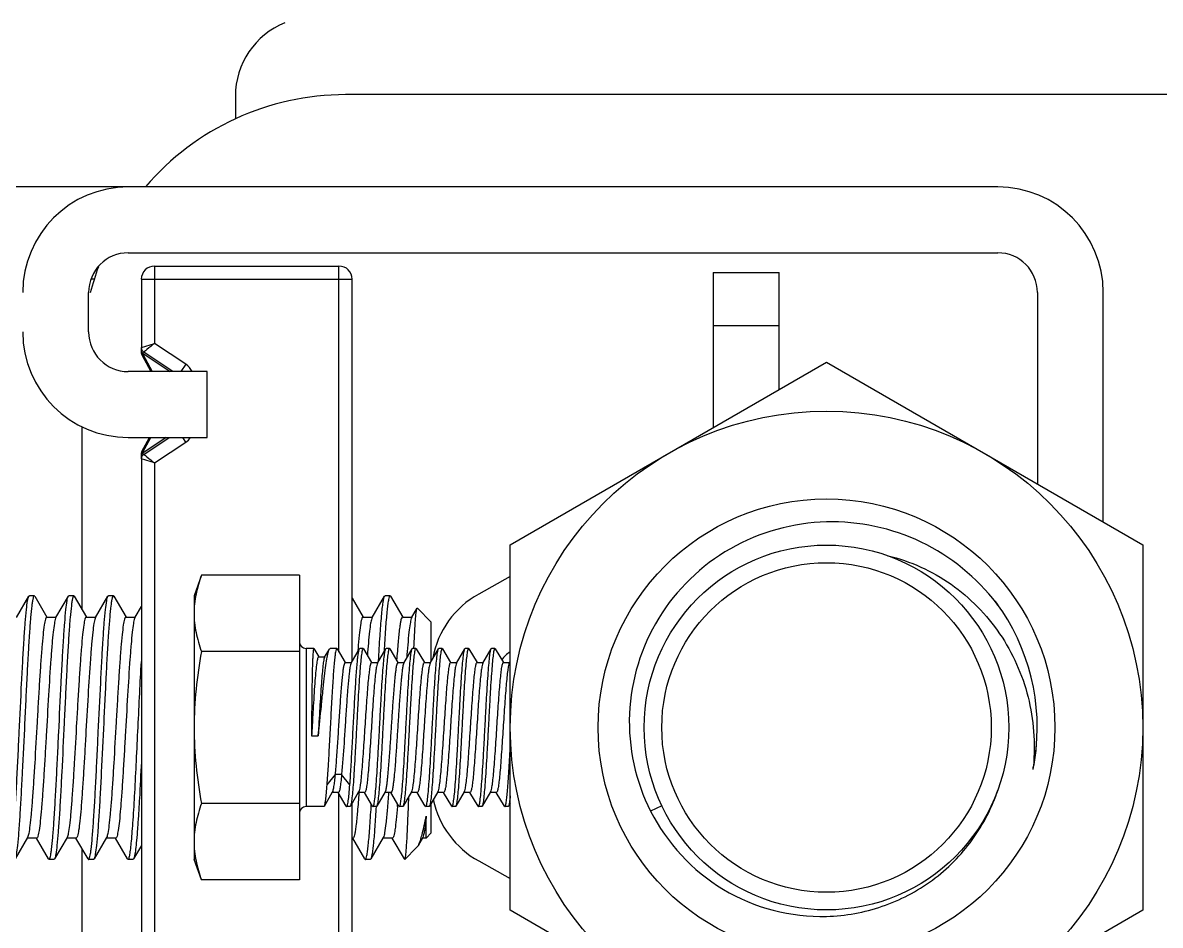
# Model space of a CAD drawing. Extents: x 27938 to 1507990, y 110129 to 923079.
# Drawn here: x 484196.5 to 484549.5, y 358131.6 to 358411.4 of the extents above; entities that cross this region are included whole.
import ezdxf

# ---------------------------------------------------------------- set-up
doc = ezdxf.new("R2010")
doc.units = 0
doc.header["$LTSCALE"] = 1000
doc.header["$MEASUREMENT"] = 0

msp = doc.modelspace()

# ---------------------------------------------------------------- linework, layer by layer
for p, q in [((484262.51, 358388.69), (484262.51, 358381.65)), ((484640.48, 358389.14), (484296.69, 358389.14)), ((484499.09, 358360.52), (483505.55, 358360.51)), ((484229.23, 358340.07), (484499.09, 358340.07)), ((484237.4, 358335.98), (484237.4, 358312)), ((484237.4, 358335.98), (484294.65, 358335.98)), ((484294.65, 358216.33), (484294.65, 358335.98)), ((484218.93, 358331.89), (484217.71, 358331.89)), ((484233.32, 358331.89), (484233.32, 358310.69)), ((484233.32, 358331.89), (484298.74, 358331.89)), ((484298.74, 358213.41), (484298.74, 358331.89)), ((484410.77, 358333.94), (484410.77, 358285.89)), ((484410.77, 358333.94), (484431.21, 358333.94)), ((484431.21, 358297.69), (484431.21, 358333.94)), ((484216.96, 358315.54), (484216.96, 358327.81)), ((484511.35, 358327.81), (484511.35, 358268.42)), ((484531.8, 358256.61), (484531.8, 358327.81)), ((484410.77, 358317.58), (484431.21, 358317.58)), ((484233.32, 358310.69), (484237.4, 358312)), ((484233.32, 358309.07), (484233.32, 358310.67)), ((484247.12, 358305.52), (484237.4, 358312)), ((484233.32, 358309.36), (484233.32, 358309.45)), ((484233.78, 358308.66), (484233.46, 358308.49)), ((484233.46, 358308.49), (484236.26, 358303.27)), ((484233.57, 358308.75), (484233.74, 358308.68)), ((484233.78, 358308.95), (484233.78, 358308.66)), ((484233.78, 358308.95), (484242.3, 358303.27)), ((484233.78, 358308.66), (484236.67, 358303.27)), ((484243.13, 358303.27), (484234.04, 358309.33)), ((484347.8, 358249.53), (484445.93, 358306.19)), ((484445.93, 358306.19), (484544.06, 358249.53)), ((484253.76, 358303.27), (484229.23, 358303.27)), ((484247.12, 358305.52), (484245.62, 358303.27)), ((484253.76, 358282.83), (484253.76, 358303.27)), ((484214.92, 358229.51), (484214.92, 358286.14)), ((484229.23, 358282.83), (484253.76, 358282.83)), ((484233.46, 358278.43), (484235.82, 358282.83)), ((484241.07, 358282.83), (484233.78, 358277.97)), ((484233.78, 358278.26), (484236.23, 358282.83)), ((484234.04, 358277.59), (484241.9, 358282.83)), ((484237.4, 358274.92), (484247.12, 358281.39)), ((484247.12, 358281.39), (484246.17, 358282.83)), ((484233.32, 358276.25), (484233.32, 358277.85)), ((484233.46, 358278.43), (484233.78, 358278.26)), ((484233.57, 358278.17), (484233.74, 358278.24)), ((484233.78, 358278.26), (484233.78, 358277.97)), ((484233.32, 358276.36), (484233.32, 358276.69)), ((484233.32, 358276.23), (484233.32, 358108.21)), ((484237.4, 358274.92), (484233.32, 358276.23)), ((484237.4, 358274.92), (484237.4, 358110.84)), ((484347.8, 358136.22), (484347.8, 358249.53)), ((484544.06, 358249.53), (484544.06, 358136.22)), ((484251.97, 358240.09), (484249.67, 358233.76)), ((484282.38, 358240.09), (484251.97, 358240.09)), ((484282.38, 358240.09), (484282.38, 358145.66)), ((484347.8, 358239.69), (484338.01, 358234.26)), ((484194.54, 358226.97), (484198.4, 358233.62)), ((484198.4, 358233.62), (484198.56, 358233.76)), ((484200.1, 358233.76), (484198.56, 358233.76)), ((484200.1, 358233.76), (484198.56, 358233.76)), ((484200.1, 358233.76), (484200.07, 358233.76)), ((484200.26, 358233.63), (484200.1, 358233.76)), ((484200.26, 358233.63), (484204.03, 358227.14)), ((484206.81, 358226.97), (484210.67, 358233.62)), ((484210.67, 358233.62), (484210.83, 358233.76)), ((484212.36, 358233.76), (484210.83, 358233.76)), ((484212.36, 358233.76), (484210.83, 358233.76)), ((484212.36, 358233.76), (484212.34, 358233.76)), ((484212.52, 358233.63), (484212.36, 358233.76)), ((484212.52, 358233.63), (484216.3, 358227.14)), ((484219.08, 358226.97), (484222.93, 358233.62)), ((484222.93, 358233.62), (484223.09, 358233.76)), ((484224.63, 358233.76), (484223.09, 358233.76)), ((484224.63, 358233.76), (484223.09, 358233.76)), ((484224.63, 358233.76), (484224.61, 358233.76)), ((484224.79, 358233.63), (484224.63, 358233.76)), ((484224.79, 358233.63), (484228.56, 358227.14)), ((484249.67, 358233.76), (484249.67, 358151.99)), ((484298.74, 358233.03), (484302.16, 358227.14)), ((484304.94, 358226.97), (484308.8, 358233.62)), ((484308.8, 358233.62), (484308.96, 358233.76)), ((484310.49, 358233.76), (484308.96, 358233.76)), ((484310.49, 358233.76), (484308.96, 358233.76)), ((484310.49, 358233.76), (484310.47, 358233.76)), ((484310.65, 358233.63), (484310.49, 358233.76)), ((484310.65, 358233.63), (484314.43, 358227.14)), ((484231.44, 358227.14), (484233.32, 358230.38)), ((484317.3, 358227.14), (484318.87, 358229.84)), ((484318.87, 358229.84), (484318.98, 358229.88)), ((484323.27, 358225.59), (484318.98, 358229.88)), ((484203.94, 358227.14), (484206.91, 358227.14)), ((484206.81, 358226.97), (484206.7, 358226.74)), ((484216.2, 358227.14), (484219.17, 358227.14)), ((484219.08, 358226.97), (484218.97, 358226.73)), ((484228.47, 358227.14), (484231.44, 358227.14)), ((484231.34, 358226.97), (484231.23, 358226.72)), ((484231.34, 358226.97), (484231.44, 358227.14)), ((484302.07, 358227.14), (484305.04, 358227.14)), ((484314.33, 358227.14), (484317.3, 358227.14)), ((484317.21, 358226.97), (484317.3, 358227.14)), ((484323.27, 358213.41), (484323.27, 358225.59)), ((484282.38, 358216.48), (484251.97, 358216.48)), ((484284.42, 358217.41), (484284.42, 358168.34)), ((484286.81, 358217.41), (484284.42, 358217.41)), ((484286.81, 358217.41), (484284.42, 358217.41)), ((484286.84, 358217.38), (484286.81, 358217.41)), ((484286.84, 358217.38), (484288.35, 358214.79)), ((484288.28, 358214.79), (484290.26, 358214.79)), ((484290.19, 358214.67), (484291.66, 358217.18)), ((484291.66, 358217.18), (484291.92, 358217.41)), ((484293.96, 358217.41), (484291.92, 358217.41)), ((484293.96, 358217.41), (484291.92, 358217.41)), ((484294.08, 358217.31), (484293.96, 358217.41)), ((484294.08, 358217.31), (484296.59, 358212.99)), ((484298.42, 358212.87), (484301, 358217.31)), ((484301, 358217.31), (484301.12, 358217.41)), ((484302.14, 358217.41), (484301.12, 358217.41)), ((484302.14, 358217.41), (484301.12, 358217.41)), ((484302.26, 358217.31), (484302.14, 358217.41)), ((484302.26, 358217.31), (484304.77, 358212.99)), ((484306.6, 358212.87), (484309.17, 358217.31)), ((484308.68, 358217.34), (484308.62, 358216.41)), ((484308.68, 358217.38), (484308.68, 358217.34)), ((484309.17, 358217.31), (484309.29, 358217.41)), ((484310.32, 358217.41), (484309.29, 358217.41)), ((484310.32, 358217.41), (484309.29, 358217.41)), ((484310.44, 358217.31), (484310.32, 358217.41)), ((484310.44, 358217.31), (484312.95, 358212.99)), ((484314.78, 358212.87), (484317.35, 358217.31)), ((484317.35, 358217.31), (484317.47, 358217.41)), ((484318.49, 358217.41), (484317.47, 358217.41)), ((484318.49, 358217.41), (484317.47, 358217.41)), ((484317.9, 358217.49), (484317.91, 358217.54)), ((484318.61, 358217.31), (484318.49, 358217.41)), ((484318.61, 358217.31), (484321.13, 358212.99)), ((484322.95, 358212.87), (484325.53, 358217.31)), ((484325.53, 358217.31), (484325.65, 358217.41)), ((484326.67, 358217.41), (484325.65, 358217.41)), ((484326.67, 358217.41), (484325.65, 358217.41)), ((484326.79, 358217.31), (484326.67, 358217.41)), ((484326.79, 358217.31), (484329.3, 358212.99)), ((484331.13, 358212.87), (484333.71, 358217.31)), ((484333.71, 358217.31), (484333.83, 358217.41)), ((484334.85, 358217.41), (484333.83, 358217.41)), ((484334.85, 358217.41), (484333.83, 358217.41)), ((484334.97, 358217.31), (484334.85, 358217.41)), ((484334.97, 358217.31), (484337.48, 358212.99)), ((484339.31, 358212.87), (484341.88, 358217.31)), ((484341.88, 358217.31), (484342, 358217.41)), ((484343.03, 358217.41), (484342, 358217.41)), ((484343.03, 358217.41), (484342, 358217.41)), ((484343.15, 358217.31), (484343.03, 358217.41)), ((484343.15, 358217.31), (484345.66, 358212.99)), ((484296.52, 358212.99), (484298.49, 358212.99)), ((484304.7, 358212.99), (484306.67, 358212.99)), ((484312.88, 358212.99), (484314.85, 358212.99)), ((484321.05, 358212.99), (484323.03, 358212.99)), ((484329.23, 358212.99), (484331.2, 358212.99)), ((484337.41, 358212.99), (484339.38, 358212.99)), ((484345.59, 358212.99), (484347.56, 358212.99)), ((484347.49, 358212.87), (484347.8, 358213.41)), ((484286.16, 358190.28), (484288.21, 358190.28)), ((484293.42, 358178.3), (484290.86, 358175.1)), ((484295.47, 358178.3), (484293.42, 358178.3)), ((484298.02, 358175.1), (484295.47, 358178.3)), ((484292.57, 358172.82), (484290.01, 358168.43)), ((484294.47, 358172.7), (484292.49, 358172.7)), ((484296.85, 358168.46), (484294.39, 358172.7)), ((484294.65, 358094.75), (484294.65, 358172.26)), ((484300.75, 358172.88), (484298.17, 358168.45)), ((484302.65, 358172.76), (484300.68, 358172.76)), ((484300.84, 358172.79), (484300.83, 358172.65)), ((484305.08, 358168.45), (484302.58, 358172.76)), ((484308.93, 358172.88), (484306.35, 358168.45)), ((484310.83, 358172.76), (484308.86, 358172.76)), ((484313.26, 358168.45), (484310.76, 358172.76)), ((484317.11, 358172.88), (484314.52, 358168.45)), ((484319.01, 358172.76), (484317.04, 358172.76)), ((484321.44, 358168.45), (484318.94, 358172.76)), ((484325.29, 358172.88), (484322.7, 358168.45)), ((484327.19, 358172.76), (484325.21, 358172.76)), ((484329.62, 358168.45), (484327.11, 358172.76)), ((484333.46, 358172.88), (484330.88, 358168.45)), ((484335.36, 358172.76), (484333.39, 358172.76)), ((484337.79, 358168.45), (484335.29, 358172.76)), ((484341.64, 358172.88), (484339.06, 358168.45)), ((484343.54, 358172.76), (484341.57, 358172.76)), ((484345.97, 358168.45), (484343.47, 358172.76)), ((484282.38, 358169.27), (484251.97, 358169.27)), ((484290.01, 358168.43), (484289.91, 358168.34)), ((484296.85, 358168.46), (484296.99, 358168.34)), ((484298.17, 358168.45), (484298.05, 358168.34)), ((484298.74, 358053.86), (484298.74, 358169.42)), ((484304.63, 358168.28), (484304.64, 358168.46)), ((484304.64, 358168.46), (484304.68, 358169.1)), ((484305.08, 358168.45), (484305.2, 358168.34)), ((484306.35, 358168.45), (484306.23, 358168.34)), ((484313.26, 358168.45), (484313.38, 358168.34)), ((484314.52, 358168.45), (484314.41, 358168.34)), ((484321.44, 358168.45), (484321.56, 358168.34)), ((484322.7, 358168.45), (484322.58, 358168.34)), ((484323.27, 358160.17), (484323.27, 358169.42)), ((484329.62, 358168.45), (484329.71, 358168.35)), ((484330.88, 358168.45), (484330.76, 358168.34)), ((484337.79, 358168.45), (484337.91, 358168.34)), ((484339.06, 358168.45), (484338.94, 358168.34)), ((484345.97, 358168.45), (484346.09, 358168.34)), ((484347.23, 358168.45), (484347.12, 358168.34)), ((484347.8, 358169.42), (484347.23, 358168.45)), ((484394.85, 358168.57), (484391.34, 358166.91)), ((484289.91, 358168.34), (484284.42, 358168.34)), ((484289.91, 358168.34), (484284.42, 358168.34)), ((484298.05, 358168.34), (484296.99, 358168.34)), ((484298.05, 358168.34), (484296.99, 358168.34)), ((484306.23, 358168.34), (484305.2, 358168.34)), ((484306.23, 358168.34), (484305.2, 358168.34)), ((484314.41, 358168.34), (484313.38, 358168.34)), ((484314.41, 358168.34), (484313.38, 358168.34)), ((484322.58, 358168.34), (484321.56, 358168.34)), ((484322.58, 358168.34), (484321.56, 358168.34)), ((484321.71, 358158.61), (484321.71, 358165.39)), ((484329.71, 358168.35), (484329.74, 358168.34)), ((484330.76, 358168.34), (484329.74, 358168.34)), ((484330.76, 358168.34), (484329.74, 358168.34)), ((484338.94, 358168.34), (484337.91, 358168.34)), ((484338.94, 358168.34), (484337.91, 358168.34)), ((484347.12, 358168.34), (484346.09, 358168.34)), ((484347.12, 358168.34), (484346.09, 358168.34)), ((484197.99, 358158.78), (484194.12, 358152.13)), ((484200.87, 358158.61), (484197.9, 358158.61)), ((484204.53, 358152.13), (484200.77, 358158.61)), ((484210.26, 358158.78), (484206.39, 358152.13)), ((484213.14, 358158.61), (484210.16, 358158.61)), ((484216.8, 358152.13), (484213.04, 358158.61)), ((484222.53, 358158.78), (484218.66, 358152.13)), ((484225.4, 358158.61), (484222.43, 358158.61)), ((484229.06, 358152.13), (484225.31, 358158.61)), ((484299, 358158.61), (484298.74, 358158.61)), ((484302.66, 358152.13), (484298.9, 358158.61)), ((484308.39, 358158.78), (484304.52, 358152.13)), ((484311.27, 358158.61), (484308.29, 358158.61)), ((484314.93, 358152.13), (484311.17, 358158.61)), ((484320.66, 358158.78), (484319.17, 358156.22)), ((484321.71, 358158.61), (484320.56, 358158.61)), ((484323.27, 358160.17), (484321.71, 358158.61)), ((484214.92, 358099.61), (484214.92, 358155.38)), ((484233.32, 358156.24), (484230.92, 358152.13)), ((484318.74, 358155.64), (484315.09, 358151.99)), ((484318.74, 358155.64), (484319.17, 358156.22)), ((484204.53, 358152.13), (484204.69, 358151.99)), ((484206.23, 358151.99), (484204.69, 358151.99)), ((484206.23, 358151.99), (484204.69, 358151.99)), ((484204.69, 358151.99), (484204.72, 358151.99)), ((484206.39, 358152.13), (484206.23, 358151.99)), ((484216.8, 358152.13), (484216.96, 358151.99)), ((484218.5, 358151.99), (484216.96, 358151.99)), ((484218.5, 358151.99), (484216.96, 358151.99)), ((484216.96, 358151.99), (484216.98, 358151.99)), ((484218.66, 358152.13), (484218.5, 358151.99)), ((484229.06, 358152.13), (484229.23, 358151.99)), ((484230.76, 358151.99), (484229.23, 358151.99)), ((484230.76, 358151.99), (484229.23, 358151.99)), ((484229.23, 358151.99), (484229.25, 358151.99)), ((484230.92, 358152.13), (484230.76, 358151.99)), ((484251.97, 358145.66), (484249.67, 358151.99)), ((484302.66, 358152.13), (484302.82, 358151.99)), ((484304.36, 358151.99), (484302.82, 358151.99)), ((484304.36, 358151.99), (484302.82, 358151.99)), ((484302.82, 358151.99), (484302.85, 358151.99)), ((484304.52, 358152.13), (484304.36, 358151.99)), ((484314.93, 358152.13), (484315.09, 358151.99)), ((484315.09, 358151.99), (484315.11, 358152.02)), ((484338.01, 358151.49), (484347.8, 358146.06)), ((484282.38, 358145.66), (484251.97, 358145.66)), ((484445.93, 358079.56), (484347.8, 358136.22)), ((484544.06, 358136.22), (484445.93, 358079.56))]:
    msp.add_line(p, q)
for radius in [98.13, 70.88, 56.57, 51.11]:
    msp.add_circle((484445.93, 358192.88), radius)
for centre, radius, start, end in [((484287.04, 358388.69), 24.53, 112.0243, 180), ((484296.69, 358307.36), 81.78, 90, 139.4173), ((484229.23, 358327.81), 32.71, 90, 180), ((484499.09, 358327.81), 32.71, 0, 90), ((484229.23, 358327.81), 12.27, 90, 180), ((484499.09, 358327.81), 12.27, 0, 90), ((484296.69, 358307.36), 81.78, 159.6685, 165.625), ((484237.4, 358331.89), 4.09, 90, 180), ((484294.65, 358331.89), 4.09, 0, 90), ((484229.23, 358315.54), 32.71, 180, 270), ((484229.23, 358315.54), 12.27, 180, 270), ((484234.95, 358310.69), 1.64, 180, 236.3099), ((484234.54, 358309.07), 1.23, 180, 208.1839), ((484234.01, 358309.55), 0.914, 238.1, 241.2862), ((484234.28, 358310.13), 1.55, 249.7906, 251.2256), ((484243.95, 358300.76), 5.72, 26.1204, 56.3099), ((484243.95, 358286.16), 5.72, 303.6901, 324.1234), ((484234.54, 358277.85), 1.23, 151.8161, 180), ((484234.01, 358277.36), 0.915, 118.7157, 121.8919), ((484234.28, 358276.79), 1.55, 108.7666, 110.2059), ((484234.95, 358276.23), 1.64, 123.6901, 180), ((484351.89, 358209.23), 28.62, 119, 169.6549), ((484445.99, 358192.91), 65.33, 33.5438, 36.97), ((484446.99, 358191.6), 65.24, 34.988, 37.5933), ((484445.93, 358192.88), 65.4, 348.5415, 33.5415), ((484284.42, 358219.45), 2.04, 180, 270), ((484293.96, 358217.34), 0.0698, 90.0331, 100.3601), ((484610.53, 358192.12), 311, 175.3422, 175.5016), ((484302.14, 358217.34), 0.0698, 90.0373, 100.7759), ((484310.32, 358217.34), 0.0699, 90.0386, 100.9047), ((484318.49, 358217.34), 0.0698, 90.037, 100.7443), ((484326.67, 358217.34), 0.0699, 90.0386, 100.9011), ((484334.85, 358217.34), 0.0698, 90.0368, 100.7312), ((484343.03, 358217.34), 0.0699, 90.0385, 100.8952), ((484351.89, 358209.23), 8.18, 120.1102, 145.6732), ((484445.8, 358192.89), 65.53, 349.9486, 355.033), ((484446.15, 358192.83), 65.17, 348.542, 349.9459), ((484445.52, 358186.73), 64.87, 353.9459, 354.8169), ((484003.91, 358193.54), 309.89, 355.3494, 355.4873), ((484351.89, 358176.52), 28.62, 192.1061, 241), ((484284.42, 358166.3), 2.04, 90, 180), ((484296.99, 358168.42), 0.0791, 270.0053, 275.8146), ((484305.2, 358168.41), 0.0699, 270.0396, 280.9957), ((484313.38, 358168.41), 0.0699, 270.0406, 281.0887), ((484321.56, 358168.41), 0.0699, 270.0397, 281.0086), ((484337.91, 358168.41), 0.0699, 270.0397, 281.0109), ((484346.09, 358168.41), 0.0699, 270.0399, 281.0259)]:
    msp.add_arc(centre, radius, start, end)
for points, knots in [([(484237.4, 358312), (484236.62, 358311.38), (484235.47, 358310.53), (484234.4, 358309.57), (484234.04, 358309.33)], [0, 0, 0, 0, 0.698346, 1, 1, 1, 1]), ([(484233.37, 358309.21), (484233.35, 358309.23), (484233.33, 358309.28), (484233.32, 358309.33), (484233.32, 358309.36)], [0, 0, 0, 0, 0.519543, 1, 1, 1, 1]), ([(484233.78, 358308.95), (484233.73, 358308.97), (484233.58, 358309.03), (484233.44, 358309.11), (484233.37, 358309.21)], [0, 0, 0, 0, 0.29815, 1, 1, 1, 1]), ([(484234.04, 358309.33), (484233.98, 358309.37), (484233.7, 358309.43), (484233.75, 358309.09), (484233.78, 358308.95)], [0, 0, 0, 0, 0.346904, 1, 1, 1, 1]), ([(484233.78, 358277.97), (484233.73, 358277.95), (484233.58, 358277.89), (484233.44, 358277.8), (484233.37, 358277.71)], [0, 0, 0, 0, 0.298151, 1, 1, 1, 1]), ([(484233.78, 358277.97), (484233.75, 358277.83), (484233.7, 358277.49), (484233.98, 358277.55), (484234.04, 358277.59)], [0, 0, 0, 0, 0.652586, 1, 1, 1, 1]), ([(484233.37, 358277.71), (484233.35, 358277.69), (484233.33, 358277.64), (484233.32, 358277.59), (484233.32, 358277.56)], [0, 0, 0, 0, 0.519447, 1, 1, 1, 1]), ([(484234.04, 358277.59), (484234.4, 358277.35), (484235.47, 358276.39), (484236.62, 358275.54), (484237.4, 358274.92)], [0, 0, 0, 0, 0.301655, 1, 1, 1, 1]), ([(484445.93, 358256.65), (484435.61, 358256.38), (484414.74, 358250.62), (484391.59, 358228.16), (484382.04, 358197.33), (484386.66, 358176.1), (484391.34, 358166.91)], [0, 0, 0, 0, 0.250101, 0.50014, 0.750107, 1, 1, 1, 1]), ([(484498.69, 358231.4), (484492.57, 358239.35), (484476.4, 358252.57), (484455.95, 358256.91), (484445.93, 358256.65)], [0, 0, 0, 0, 0.500072, 1, 1, 1, 1]), ([(484464.97, 358246.14), (484471.94, 358244.48), (484485.36, 358238.39), (484500.72, 358222.69), (484509.67, 358202.65), (484510.77, 358188.01), (484510.12, 358180.87)], [0, 0, 0, 0, 0.249708, 0.499636, 0.749734, 1, 1, 1, 1]), ([(484251.97, 358240.09), (484251.28, 358238.17), (484250.11, 358234.3), (484249.67, 358230.27), (484249.67, 358228.29)], [0, 0, 0, 0, 0.506411, 1, 1, 1, 1]), ([(484192.45, 358151.99), (484192.55, 358152.01), (484192.7, 358152.35), (484192.86, 358152.92), (484193.04, 358153.9), (484193.3, 358155.86), (484193.62, 358159.15), (484193.97, 358163.97), (484194.33, 358169.84), (484194.7, 358176.54), (484195.06, 358183.83), (484195.55, 358193.95), (484196.02, 358203.97), (484196.52, 358213.5), (484196.88, 358219.71), (484197.25, 358224.93), (484197.57, 358229.03), (484197.96, 358231.77), (484198.16, 358233.21), (484198.4, 358233.62)], [0, 0, 0, 0, 0.003609, 0.011254, 0.023203, 0.039414, 0.084098, 0.143785, 0.216348, 0.299182, 0.389306, 0.483467, 0.670283, 0.7562, 0.83292, 0.897683, 0.948173, 0.982621, 1, 1, 1, 1]), ([(484200.07, 358233.76), (484199.98, 358233.74), (484199.83, 358233.41), (484199.67, 358232.84), (484199.49, 358231.85), (484199.22, 358229.89), (484198.91, 358226.6), (484198.55, 358221.78), (484198.19, 358215.92), (484197.83, 358209.22), (484197.46, 358201.93), (484196.98, 358191.8), (484196.5, 358181.78), (484196, 358172.24), (484195.64, 358166.04), (484195.28, 358160.81), (484194.95, 358156.72), (484194.56, 358153.98), (484194.36, 358152.54), (484194.12, 358152.13)], [0, 0, 0, 0, 0.003605, 0.011246, 0.023191, 0.0394, 0.084081, 0.143769, 0.21634, 0.299187, 0.389322, 0.483492, 0.670333, 0.756258, 0.832977, 0.897734, 0.948214, 0.982646, 1, 1, 1, 1]), ([(484204.72, 358151.99), (484204.81, 358152.01), (484204.96, 358152.35), (484205.12, 358152.92), (484205.3, 358153.9), (484205.57, 358155.86), (484205.88, 358159.15), (484206.24, 358163.97), (484206.6, 358169.84), (484206.96, 358176.54), (484207.33, 358183.83), (484207.81, 358193.95), (484208.29, 358203.97), (484208.79, 358213.5), (484209.14, 358219.71), (484209.51, 358224.93), (484209.84, 358229.03), (484210.23, 358231.77), (484210.43, 358233.21), (484210.67, 358233.62)], [0, 0, 0, 0, 0.00361, 0.011257, 0.023207, 0.03942, 0.084107, 0.143795, 0.216358, 0.299194, 0.38932, 0.48348, 0.67029, 0.756208, 0.832927, 0.897686, 0.948174, 0.982621, 1, 1, 1, 1]), ([(484212.34, 358233.76), (484212.24, 358233.74), (484212.09, 358233.41), (484211.93, 358232.84), (484211.75, 358231.85), (484211.49, 358229.89), (484211.17, 358226.6), (484210.82, 358221.78), (484210.46, 358215.91), (484210.09, 358209.21), (484209.73, 358201.92), (484209.24, 358191.79), (484208.77, 358181.78), (484208.27, 358172.24), (484207.91, 358166.04), (484207.54, 358160.81), (484207.22, 358156.72), (484206.83, 358153.98), (484206.63, 358152.54), (484206.39, 358152.13)], [0, 0, 0, 0, 0.003608, 0.011251, 0.0232, 0.039412, 0.0841, 0.143792, 0.216367, 0.299219, 0.389358, 0.48353, 0.670361, 0.756278, 0.832994, 0.897746, 0.94822, 0.982647, 1, 1, 1, 1]), ([(484216.98, 358151.99), (484217.08, 358152.01), (484217.23, 358152.35), (484217.39, 358152.92), (484217.57, 358153.9), (484217.83, 358155.86), (484218.15, 358159.15), (484218.5, 358163.97), (484218.87, 358169.84), (484219.23, 358176.53), (484219.59, 358183.82), (484220.08, 358193.95), (484220.55, 358203.97), (484221.05, 358213.5), (484221.41, 358219.71), (484221.78, 358224.93), (484222.1, 358229.03), (484222.49, 358231.76), (484222.69, 358233.21), (484222.93, 358233.62)], [0, 0, 0, 0, 0.00361, 0.011255, 0.023204, 0.039415, 0.084097, 0.143782, 0.216343, 0.299177, 0.389297, 0.483455, 0.670273, 0.756196, 0.832918, 0.89768, 0.94817, 0.98262, 1, 1, 1, 1]), ([(484224.61, 358233.76), (484224.51, 358233.74), (484224.36, 358233.41), (484224.2, 358232.84), (484224.02, 358231.85), (484223.75, 358229.89), (484223.44, 358226.6), (484223.08, 358221.78), (484222.72, 358215.92), (484222.36, 358209.22), (484222, 358201.93), (484221.51, 358191.8), (484221.04, 358181.78), (484220.54, 358172.24), (484220.18, 358166.04), (484219.81, 358160.81), (484219.48, 358156.72), (484219.09, 358153.98), (484218.89, 358152.54), (484218.66, 358152.13)], [0, 0, 0, 0, 0.003605, 0.011246, 0.023192, 0.039401, 0.084083, 0.143772, 0.216343, 0.299189, 0.389323, 0.483494, 0.670333, 0.756261, 0.832983, 0.897738, 0.948215, 0.982645, 1, 1, 1, 1]), ([(484306.92, 358213.51), (484307.07, 358216.1), (484307.34, 358220.76), (484307.73, 358226.21), (484308.07, 358229.65), (484308.29, 358231.48), (484308.51, 358232.74), (484308.67, 358233.41), (484308.8, 358233.62)], [0, 0, 0, 0, 0.385911, 0.691592, 0.808742, 0.899832, 0.963715, 1, 1, 1, 1]), ([(484310.47, 358233.76), (484310.34, 358233.73), (484310.18, 358233.24), (484309.98, 358232.45), (484309.77, 358231.04), (484309.55, 358229.18), (484309.33, 358226.83), (484309.02, 358222.85), (484308.82, 358219.65), (484308.68, 358217.38)], [0, 0, 0, 0, 0.023672, 0.077003, 0.161165, 0.275446, 0.418458, 0.588412, 1, 1, 1, 1]), ([(484317.91, 358217.54), (484318.02, 358220.16), (484318.18, 358223.64), (484318.49, 358227.61), (484318.64, 358228.97), (484318.75, 358229.46)], [0, 0, 0, 0, 0.658368, 0.872259, 1, 1, 1, 1]), ([(484318.75, 358229.46), (484318.76, 358229.5), (484318.79, 358229.63), (484318.82, 358229.76), (484318.87, 358229.83)], [0, 0, 0, 0, 0.32729, 1, 1, 1, 1]), ([(484203.94, 358227.14), (484203.85, 358227.14), (484203.68, 358226.9), (484203.43, 358226.11), (484203.11, 358224.3), (484202.77, 358221.38), (484202.41, 358217.39), (484202.05, 358212.54), (484201.69, 358206.97), (484201.33, 358200.9), (484200.84, 358192.42), (484200.37, 358184.03), (484199.87, 358176.01), (484199.51, 358170.76), (484199.15, 358166.31), (484198.81, 358162.81), (484198.44, 358160.42), (484198.21, 358159.15), (484197.99, 358158.78)], [0, 0, 0, 0, 0.003516, 0.010771, 0.037949, 0.081609, 0.140308, 0.211978, 0.294061, 0.383613, 0.477416, 0.664254, 0.750571, 0.827952, 0.893624, 0.945254, 0.981055, 1, 1, 1, 1]), ([(484206.7, 358226.74), (484206.52, 358226.24), (484206.27, 358224.81), (484205.91, 358222.16), (484205.57, 358218.48), (484205.07, 358211.95), (484204.48, 358202.44), (484203.91, 358192.37), (484203.43, 358184.06), (484203.07, 358178.14), (484202.72, 358172.73), (484202.36, 358168.03), (484202.01, 358164.18), (484201.68, 358161.35), (484201.36, 358159.6), (484201.12, 358158.84), (484200.95, 358158.61), (484200.87, 358158.61)], [0, 0, 0, 0, 0.023381, 0.062907, 0.11737, 0.184933, 0.349689, 0.534588, 0.626663, 0.714217, 0.794218, 0.863901, 0.920868, 0.963188, 0.98952, 0.996561, 1, 1, 1, 1]), ([(484216.2, 358227.14), (484216.12, 358227.14), (484215.94, 358226.9), (484215.7, 358226.11), (484215.37, 358224.3), (484215.04, 358221.38), (484214.68, 358217.39), (484214.32, 358212.54), (484213.96, 358206.97), (484213.59, 358200.9), (484213.11, 358192.42), (484212.63, 358184.03), (484212.14, 358176.01), (484211.78, 358170.76), (484211.41, 358166.31), (484211.08, 358162.81), (484210.71, 358160.42), (484210.48, 358159.15), (484210.26, 358158.78)], [0, 0, 0, 0, 0.003516, 0.010771, 0.037949, 0.081609, 0.140308, 0.211978, 0.294061, 0.383613, 0.477416, 0.664254, 0.750572, 0.827952, 0.893624, 0.945254, 0.981055, 1, 1, 1, 1]), ([(484218.97, 358226.73), (484218.78, 358226.23), (484218.53, 358224.79), (484218.18, 358222.13), (484217.84, 358218.45), (484217.33, 358211.92), (484216.74, 358202.41), (484216.17, 358192.34), (484215.7, 358184.03), (484215.34, 358178.12), (484214.98, 358172.72), (484214.63, 358168.02), (484214.28, 358164.17), (484213.95, 358161.35), (484213.63, 358159.6), (484213.39, 358158.84), (484213.21, 358158.61), (484213.14, 358158.61)], [0, 0, 0, 0, 0.023519, 0.06316, 0.117709, 0.18533, 0.350118, 0.534956, 0.626978, 0.714471, 0.794408, 0.86403, 0.920944, 0.963223, 0.989529, 0.996563, 1, 1, 1, 1]), ([(484228.47, 358227.14), (484228.39, 358227.14), (484228.21, 358226.9), (484227.97, 358226.11), (484227.64, 358224.3), (484227.31, 358221.38), (484226.95, 358217.39), (484226.59, 358212.54), (484226.22, 358206.97), (484225.86, 358200.9), (484225.37, 358192.42), (484224.9, 358184.03), (484224.4, 358176.01), (484224.04, 358170.76), (484223.68, 358166.31), (484223.34, 358162.81), (484222.97, 358160.42), (484222.74, 358159.15), (484222.53, 358158.78)], [0, 0, 0, 0, 0.003516, 0.010771, 0.037949, 0.081609, 0.140308, 0.211978, 0.294061, 0.383613, 0.477416, 0.664254, 0.750572, 0.827952, 0.893624, 0.945254, 0.981055, 1, 1, 1, 1]), ([(484231.23, 358226.72), (484231.04, 358226.21), (484230.79, 358224.78), (484230.44, 358222.11), (484230.1, 358218.42), (484229.59, 358211.89), (484229.01, 358202.38), (484228.44, 358192.31), (484227.96, 358184.01), (484227.6, 358178.1), (484227.25, 358172.7), (484226.89, 358168.01), (484226.54, 358164.16), (484226.21, 358161.34), (484225.89, 358159.6), (484225.66, 358158.84), (484225.48, 358158.61), (484225.4, 358158.61)], [0, 0, 0, 0, 0.023657, 0.063412, 0.118049, 0.185727, 0.350546, 0.535324, 0.627293, 0.714724, 0.794598, 0.864159, 0.92102, 0.963257, 0.989538, 0.996565, 1, 1, 1, 1]), ([(484249.67, 358228.29), (484249.67, 358226.3), (484250.11, 358222.27), (484251.28, 358218.4), (484251.97, 358216.48)], [0, 0, 0, 0, 0.493589, 1, 1, 1, 1]), ([(484302.07, 358227.14), (484301.98, 358227.14), (484301.8, 358226.89), (484301.56, 358226.08), (484301.22, 358224.2), (484300.88, 358221.18), (484300.67, 358218.76), (484300.55, 358217.38)], [0, 0, 0, 0, 0.024869, 0.076568, 0.270487, 0.581865, 1, 1, 1, 1]), ([(484304.81, 358226.66), (484304.64, 358226.19), (484304.4, 358224.88), (484303.91, 358221.11), (484303.65, 358217.82), (484303.46, 358215.35)], [0, 0, 0, 0, 0.132644, 0.347693, 1, 1, 1, 1]), ([(484314.33, 358227.14), (484314.23, 358227.14), (484314.02, 358226.77), (484313.85, 358226.13), (484313.62, 358224.99), (484313.31, 358222.72), (484312.93, 358218.91), (484312.68, 358215.62), (484312.54, 358213.75)], [0, 0, 0, 0, 0.023282, 0.075204, 0.158212, 0.271837, 0.585296, 1, 1, 1, 1]), ([(484317.07, 358226.65), (484316.9, 358226.14), (484316.65, 358224.74), (484316.13, 358220.7), (484315.86, 358217.15), (484315.67, 358214.49)], [0, 0, 0, 0, 0.131654, 0.346807, 1, 1, 1, 1]), ([(484286.8, 358217.41), (484286.75, 358217.39), (484286.72, 358217.14), (484286.64, 358216.77), (484286.59, 358216.06), (484286.53, 358215.14), (484286.47, 358213.97), (484286.41, 358212.57), (484286.36, 358210.96), (484286.3, 358208.43), (484286.23, 358204.88), (484286.18, 358200.28), (484286.15, 358195.35), (484286.15, 358191.98), (484286.16, 358190.28)], [0, 0, 0, 0, 0.006277, 0.021923, 0.047061, 0.081471, 0.124793, 0.17657, 0.236243, 0.303168, 0.455809, 0.627887, 0.811933, 1, 1, 1, 1]), ([(484288.28, 358214.79), (484288.22, 358214.79), (484288.09, 358214.59), (484287.98, 358214.23), (484287.84, 358213.61), (484287.65, 358212.36), (484287.42, 358210.27), (484287.17, 358207.22), (484286.91, 358203.54), (484286.66, 358199.38), (484286.41, 358194.91), (484286.24, 358191.84), (484286.16, 358190.28)], [0, 0, 0, 0, 0.007534, 0.023454, 0.048663, 0.083048, 0.177833, 0.303692, 0.455223, 0.626216, 0.810017, 1, 1, 1, 1]), ([(484286.81, 358217.41), (484286.81, 358217.41), (484286.81, 358217.41), (484286.8, 358217.41), (484286.8, 358217.41), (484286.78, 358217.4), (484286.83, 358217.41), (484286.81, 358217.41)], [0, 0, 0, 0, 0.495092, 1, 1, 1, 1.000857, 1.000857, 1.000857, 1.000857]), ([(484288.21, 358190.28), (484288.56, 358193.39), (484289.02, 358197.97), (484289.63, 358203.88), (484290.05, 358207.81), (484290.45, 358211.19), (484290.83, 358213.9), (484291.2, 358215.82), (484291.46, 358216.85), (484291.66, 358217.18)], [0, 0, 0, 0, 0.346094, 0.50857, 0.65594, 0.782806, 0.884568, 0.957661, 1, 1, 1, 1]), ([(484290.19, 358214.67), (484290.13, 358214.57), (484290.04, 358214.28), (484289.84, 358213.42), (484289.64, 358211.86), (484289.39, 358209.46), (484289.15, 358206.41), (484288.91, 358202.84), (484288.58, 358197.4), (484288.36, 358193.17), (484288.21, 358190.28)], [0, 0, 0, 0, 0.014497, 0.037247, 0.107063, 0.207049, 0.333333, 0.481179, 0.645288, 1, 1, 1, 1]), ([(484293.95, 358217.41), (484293.91, 358217.4), (484293.82, 358217.29), (484293.69, 358216.92), (484293.52, 358216.1), (484293.34, 358214.76), (484293.16, 358212.94), (484292.97, 358210.68), (484292.78, 358208.03), (484292.59, 358205.05), (484292.33, 358200.61), (484292.02, 358194.76), (484291.65, 358187.74), (484291.28, 358181.17), (484291.01, 358177.01), (484290.86, 358175.1)], [0, 0, 0, 0, 0.003023, 0.008655, 0.02883, 0.060884, 0.10423, 0.157961, 0.220923, 0.291749, 0.368894, 0.535298, 0.705669, 0.865188, 1, 1, 1, 1]), ([(484298.02, 358175.1), (484298.16, 358176.93), (484298.42, 358180.93), (484298.77, 358187.25), (484299.13, 358194.03), (484299.49, 358200.71), (484299.8, 358205.97), (484300.05, 358209.73), (484300.23, 358212.07), (484300.42, 358214.01), (484300.59, 358215.53), (484300.77, 358216.58), (484300.9, 358217.13), (484301, 358217.31)], [0, 0, 0, 0, 0.130118, 0.283774, 0.448524, 0.611007, 0.75805, 0.821983, 0.877746, 0.924216, 0.960473, 0.985838, 1, 1, 1, 1]), ([(484302.13, 358217.41), (484302.07, 358217.4), (484301.96, 358217.2), (484301.86, 358216.86), (484301.74, 358216.28), (484301.56, 358215.11), (484301.35, 358213.15), (484301.11, 358210.28), (484300.87, 358206.78), (484300.63, 358202.78), (484300.39, 358198.42), (484300.15, 358193.86), (484299.9, 358189.27), (484299.66, 358184.81), (484299.42, 358180.63), (484299.18, 358176.9), (484298.94, 358173.75), (484298.7, 358171.28), (484298.5, 358169.69), (484298.32, 358168.83), (484298.23, 358168.55), (484298.17, 358168.45)], [0, 0, 0, 0, 0.003704, 0.011323, 0.023191, 0.03929, 0.083673, 0.142993, 0.215158, 0.297591, 0.387338, 0.481186, 0.575764, 0.667671, 0.753614, 0.830513, 0.895616, 0.946611, 0.98173, 0.992985, 1, 1, 1, 1]), ([(484305.22, 358168.34), (484305.28, 358168.36), (484305.38, 358168.55), (484305.49, 358168.89), (484305.61, 358169.48), (484305.78, 358170.64), (484305.99, 358172.6), (484306.23, 358175.48), (484306.47, 358178.98), (484306.71, 358182.98), (484306.95, 358187.33), (484307.2, 358191.89), (484307.44, 358196.48), (484307.68, 358200.94), (484307.92, 358205.11), (484308.16, 358208.85), (484308.4, 358212), (484308.64, 358214.47), (484308.84, 358216.06), (484309.02, 358216.92), (484309.12, 358217.21), (484309.17, 358217.31)], [0, 0, 0, 0, 0.003711, 0.011336, 0.02321, 0.039312, 0.083698, 0.143015, 0.215173, 0.297594, 0.387327, 0.481159, 0.575721, 0.667617, 0.753551, 0.830448, 0.895556, 0.946563, 0.981704, 0.992971, 1, 1, 1, 1]), ([(484310.3, 358217.41), (484310.24, 358217.4), (484310.14, 358217.2), (484310.03, 358216.86), (484309.91, 358216.28), (484309.74, 358215.11), (484309.53, 358213.15), (484309.29, 358210.28), (484309.05, 358206.77), (484308.81, 358202.77), (484308.57, 358198.42), (484308.32, 358193.86), (484308.08, 358189.27), (484307.84, 358184.81), (484307.6, 358180.63), (484307.36, 358176.9), (484307.12, 358173.74), (484306.88, 358171.28), (484306.68, 358169.69), (484306.5, 358168.83), (484306.4, 358168.55), (484306.35, 358168.45)], [0, 0, 0, 0, 0.003708, 0.011332, 0.023206, 0.03931, 0.083702, 0.143027, 0.215196, 0.297632, 0.387379, 0.481219, 0.575788, 0.66769, 0.753628, 0.830521, 0.895618, 0.946611, 0.98173, 0.992985, 1, 1, 1, 1]), ([(484313.39, 358168.34), (484313.45, 358168.36), (484313.56, 358168.55), (484313.66, 358168.89), (484313.78, 358169.48), (484313.96, 358170.64), (484314.17, 358172.6), (484314.41, 358175.48), (484314.65, 358178.98), (484314.89, 358182.98), (484315.13, 358187.33), (484315.37, 358191.89), (484315.62, 358196.48), (484315.86, 358200.94), (484316.1, 358205.11), (484316.34, 358208.85), (484316.58, 358212), (484316.82, 358214.47), (484317.02, 358216.06), (484317.2, 358216.92), (484317.29, 358217.21), (484317.35, 358217.31)], [0, 0, 0, 0, 0.003714, 0.011343, 0.023221, 0.039327, 0.08372, 0.14304, 0.215198, 0.297619, 0.387351, 0.481178, 0.575732, 0.667622, 0.753555, 0.83045, 0.895556, 0.946562, 0.981703, 0.992971, 1, 1, 1, 1]), ([(484318.48, 358217.41), (484318.42, 358217.4), (484318.31, 358217.2), (484318.21, 358216.86), (484318.09, 358216.28), (484317.91, 358215.11), (484317.71, 358213.15), (484317.47, 358210.28), (484317.23, 358206.78), (484316.99, 358202.78), (484316.74, 358198.42), (484316.5, 358193.86), (484316.26, 358189.27), (484316.02, 358184.81), (484315.77, 358180.63), (484315.53, 358176.9), (484315.3, 358173.75), (484315.06, 358171.28), (484314.86, 358169.69), (484314.67, 358168.83), (484314.58, 358168.55), (484314.52, 358168.45)], [0, 0, 0, 0, 0.003703, 0.011321, 0.023188, 0.039286, 0.083667, 0.142986, 0.21515, 0.297581, 0.387329, 0.481177, 0.575755, 0.667664, 0.753609, 0.83051, 0.895615, 0.94661, 0.98173, 0.992984, 1, 1, 1, 1]), ([(484321.57, 358168.34), (484321.63, 358168.36), (484321.74, 358168.55), (484321.84, 358168.89), (484321.96, 358169.48), (484322.14, 358170.64), (484322.35, 358172.6), (484322.58, 358175.48), (484322.82, 358178.98), (484323.07, 358182.98), (484323.31, 358187.33), (484323.55, 358191.89), (484323.79, 358196.48), (484324.04, 358200.94), (484324.28, 358205.11), (484324.52, 358208.85), (484324.76, 358212), (484324.99, 358214.47), (484325.19, 358216.06), (484325.38, 358216.92), (484325.47, 358217.21), (484325.53, 358217.31)], [0, 0, 0, 0, 0.003711, 0.011337, 0.023212, 0.039314, 0.0837, 0.143018, 0.215176, 0.297599, 0.387332, 0.481164, 0.575726, 0.667621, 0.753554, 0.830449, 0.895556, 0.946563, 0.981704, 0.992971, 1, 1, 1, 1]), ([(484326.66, 358217.41), (484326.6, 358217.4), (484326.49, 358217.2), (484326.39, 358216.86), (484326.27, 358216.28), (484326.09, 358215.11), (484325.88, 358213.15), (484325.65, 358210.28), (484325.41, 358206.77), (484325.16, 358202.77), (484324.92, 358198.42), (484324.68, 358193.86), (484324.44, 358189.27), (484324.19, 358184.81), (484323.95, 358180.63), (484323.71, 358176.9), (484323.47, 358173.74), (484323.24, 358171.28), (484323.04, 358169.69), (484322.85, 358168.83), (484322.76, 358168.55), (484322.7, 358168.45)], [0, 0, 0, 0, 0.003708, 0.011332, 0.023206, 0.039309, 0.083701, 0.143026, 0.215196, 0.297631, 0.387378, 0.481219, 0.575788, 0.66769, 0.753628, 0.830521, 0.895618, 0.94661, 0.98173, 0.992985, 1, 1, 1, 1]), ([(484329.74, 358168.34), (484329.79, 358168.34), (484329.91, 358168.52), (484330, 358168.85), (484330.13, 358169.41), (484330.3, 358170.56), (484330.52, 358172.49), (484330.75, 358175.35), (484330.99, 358178.84), (484331.24, 358182.84), (484331.48, 358187.2), (484331.72, 358191.77), (484331.97, 358196.37), (484332.21, 358200.85), (484332.45, 358205.05), (484332.69, 358208.8), (484332.93, 358211.97), (484333.17, 358214.46), (484333.37, 358216.05), (484333.56, 358216.91), (484333.65, 358217.21), (484333.71, 358217.31)], [0, 0, 0, 0, 0.003386, 0.010605, 0.022094, 0.037845, 0.081651, 0.140562, 0.21249, 0.294853, 0.384679, 0.47873, 0.573605, 0.66588, 0.752224, 0.829521, 0.894986, 0.946281, 0.981617, 0.992941, 1, 1, 1, 1]), ([(484334.84, 358217.41), (484334.78, 358217.4), (484334.67, 358217.2), (484334.57, 358216.86), (484334.45, 358216.28), (484334.27, 358215.11), (484334.06, 358213.15), (484333.82, 358210.28), (484333.58, 358206.78), (484333.34, 358202.78), (484333.1, 358198.42), (484332.86, 358193.86), (484332.61, 358189.27), (484332.37, 358184.81), (484332.13, 358180.63), (484331.89, 358176.9), (484331.65, 358173.75), (484331.41, 358171.28), (484331.21, 358169.69), (484331.03, 358168.83), (484330.94, 358168.55), (484330.88, 358168.45)], [0, 0, 0, 0, 0.003703, 0.01132, 0.023187, 0.039284, 0.083664, 0.142983, 0.215146, 0.297577, 0.387325, 0.481173, 0.575752, 0.667661, 0.753607, 0.830509, 0.895614, 0.946609, 0.98173, 0.992984, 1, 1, 1, 1]), ([(484337.93, 358168.34), (484337.99, 358168.36), (484338.09, 358168.55), (484338.2, 358168.89), (484338.32, 358169.48), (484338.49, 358170.64), (484338.7, 358172.6), (484338.94, 358175.48), (484339.18, 358178.98), (484339.42, 358182.98), (484339.66, 358187.33), (484339.91, 358191.89), (484340.15, 358196.48), (484340.39, 358200.94), (484340.63, 358205.11), (484340.87, 358208.85), (484341.11, 358212), (484341.35, 358214.47), (484341.55, 358216.06), (484341.73, 358216.92), (484341.83, 358217.21), (484341.88, 358217.31)], [0, 0, 0, 0, 0.003711, 0.011337, 0.023212, 0.039315, 0.083701, 0.143019, 0.215177, 0.2976, 0.387333, 0.481165, 0.575727, 0.667621, 0.753554, 0.830449, 0.895556, 0.946563, 0.981704, 0.992971, 1, 1, 1, 1]), ([(484343.01, 358217.41), (484342.95, 358217.4), (484342.85, 358217.2), (484342.74, 358216.86), (484342.62, 358216.28), (484342.45, 358215.11), (484342.24, 358213.15), (484342, 358210.28), (484341.76, 358206.77), (484341.52, 358202.77), (484341.28, 358198.42), (484341.03, 358193.86), (484340.79, 358189.27), (484340.55, 358184.81), (484340.31, 358180.63), (484340.07, 358176.9), (484339.83, 358173.74), (484339.59, 358171.28), (484339.39, 358169.69), (484339.21, 358168.83), (484339.11, 358168.55), (484339.06, 358168.45)], [0, 0, 0, 0, 0.003708, 0.011331, 0.023205, 0.039308, 0.083699, 0.143025, 0.215195, 0.297631, 0.387378, 0.481219, 0.575789, 0.667691, 0.753629, 0.830521, 0.895618, 0.946611, 0.981731, 0.992985, 1, 1, 1, 1]), ([(484229.25, 358151.99), (484229.4, 358152.03), (484229.58, 358152.67), (484229.81, 358153.66), (484230.05, 358155.48), (484230.29, 358157.84), (484230.54, 358160.82), (484230.89, 358165.82), (484231.32, 358173.1), (484231.81, 358182.71), (484232.3, 358193), (484232.79, 358203.29), (484233.13, 358210.06), (484233.32, 358213.33)], [0, 0, 0, 0, 0.007805, 0.026033, 0.05491, 0.094055, 0.142842, 0.200464, 0.338231, 0.498126, 0.669393, 0.840521, 1, 1, 1, 1]), ([(484296.52, 358212.99), (484296.42, 358212.99), (484296.25, 358212.61), (484296.1, 358212), (484295.91, 358210.88), (484295.73, 358209.42), (484295.54, 358207.57), (484295.27, 358204.51), (484294.95, 358200.12), (484294.58, 358194.49), (484294.21, 358188.71), (484293.84, 358183.3), (484293.57, 358179.87), (484293.42, 358178.3)], [0, 0, 0, 0, 0.008447, 0.028211, 0.059849, 0.102845, 0.156318, 0.219121, 0.36706, 0.533759, 0.704628, 0.864703, 1, 1, 1, 1]), ([(484298.42, 358212.87), (484298.33, 358212.71), (484298.2, 358212.23), (484298.02, 358211.32), (484297.85, 358210.05), (484297.58, 358207.69), (484297.28, 358204.07), (484296.93, 358199.12), (484296.57, 358193.67), (484296.12, 358186.68), (484295.77, 358181.54), (484295.47, 358178.3)], [0, 0, 0, 0, 0.015824, 0.042527, 0.079816, 0.127025, 0.247356, 0.394063, 0.555499, 0.718817, 1, 1, 1, 1]), ([(484304.7, 358212.99), (484304.65, 358212.99), (484304.53, 358212.86), (484304.36, 358212.39), (484304.15, 358211.35), (484303.93, 358209.64), (484303.69, 358207.32), (484303.45, 358204.49), (484303.21, 358201.24), (484302.97, 358197.7), (484302.64, 358192.75), (484302.33, 358187.83), (484302, 358183.13), (484301.76, 358180.04), (484301.52, 358177.41), (484301.29, 358175.33), (484301.05, 358173.89), (484300.89, 358173.12), (484300.75, 358172.88)], [0, 0, 0, 0, 0.003779, 0.011114, 0.038197, 0.081557, 0.139812, 0.210943, 0.29244, 0.38141, 0.474689, 0.66085, 0.747103, 0.824649, 0.89074, 0.943055, 0.979813, 1, 1, 1, 1]), ([(484306.6, 358212.87), (484306.46, 358212.63), (484306.3, 358211.86), (484306.06, 358210.42), (484305.83, 358208.34), (484305.59, 358205.71), (484305.35, 358202.62), (484305.02, 358197.92), (484304.71, 358193), (484304.39, 358188.05), (484304.14, 358184.51), (484303.9, 358181.26), (484303.66, 358178.43), (484303.43, 358176.11), (484303.2, 358174.41), (484302.99, 358173.36), (484302.82, 358172.89), (484302.71, 358172.76), (484302.65, 358172.76)], [0, 0, 0, 0, 0.020221, 0.057009, 0.109346, 0.175452, 0.253005, 0.33926, 0.525406, 0.618671, 0.707626, 0.789106, 0.860222, 0.918463, 0.961813, 0.988889, 0.996221, 1, 1, 1, 1]), ([(484312.88, 358212.99), (484312.59, 358212.7), (484312.4, 358211.81), (484312.25, 358210.59), (484312.06, 358209.33), (484311.9, 358207.66), (484311.72, 358205.56), (484311.52, 358203.04), (484311.34, 358200.52), (484311.11, 358197.17), (484310.84, 358192.97), (484310.57, 358188.77), (484310.34, 358185.41), (484310.16, 358182.89), (484309.96, 358180.37), (484309.78, 358178.27), (484309.61, 358176.6), (484309.46, 358175.34), (484309.27, 358174.1), (484309.12, 358173.26), (484308.93, 358172.88)], [0, 0, 0, 0, 0.030768, 0.062218, 0.093344, 0.124643, 0.187198, 0.249714, 0.31225, 0.374778, 0.499837, 0.624896, 0.687425, 0.749956, 0.812483, 0.875017, 0.906295, 0.937525, 0.968815, 1, 1, 1, 1]), ([(484314.78, 358212.87), (484314.59, 358212.49), (484314.43, 358211.65), (484314.25, 358210.41), (484314.1, 358209.15), (484313.93, 358207.48), (484313.74, 358205.38), (484313.55, 358202.86), (484313.37, 358200.34), (484313.14, 358196.99), (484312.87, 358192.79), (484312.6, 358188.59), (484312.37, 358185.23), (484312.19, 358182.71), (484311.99, 358180.19), (484311.8, 358178.09), (484311.64, 358176.42), (484311.46, 358175.16), (484311.31, 358173.94), (484311.12, 358173.06), (484310.83, 358172.76)], [0, 0, 0, 0, 0.031186, 0.062475, 0.093704, 0.124983, 0.187517, 0.250043, 0.312574, 0.375103, 0.500161, 0.62522, 0.687747, 0.750283, 0.812799, 0.875353, 0.906651, 0.937778, 0.969229, 1, 1, 1, 1]), ([(484321.05, 358212.99), (484321, 358212.99), (484320.88, 358212.86), (484320.72, 358212.39), (484320.51, 358211.35), (484320.28, 358209.64), (484320.04, 358207.32), (484319.81, 358204.49), (484319.56, 358201.24), (484319.32, 358197.7), (484319, 358192.75), (484318.69, 358187.83), (484318.35, 358183.13), (484318.12, 358180.04), (484317.87, 358177.41), (484317.65, 358175.33), (484317.41, 358173.89), (484317.25, 358173.12), (484317.11, 358172.88)], [0, 0, 0, 0, 0.003779, 0.011113, 0.038196, 0.081556, 0.139811, 0.210942, 0.292439, 0.38141, 0.474689, 0.66085, 0.747103, 0.824649, 0.89074, 0.943055, 0.979813, 1, 1, 1, 1]), ([(484322.95, 358212.87), (484322.82, 358212.63), (484322.66, 358211.86), (484322.41, 358210.42), (484322.19, 358208.34), (484321.95, 358205.71), (484321.71, 358202.62), (484321.38, 358197.92), (484321.06, 358193), (484320.74, 358188.05), (484320.5, 358184.51), (484320.26, 358181.26), (484320.02, 358178.43), (484319.78, 358176.11), (484319.56, 358174.41), (484319.34, 358173.36), (484319.18, 358172.89), (484319.06, 358172.76), (484319.01, 358172.76)], [0, 0, 0, 0, 0.020221, 0.057009, 0.109346, 0.175452, 0.253005, 0.33926, 0.525406, 0.618671, 0.707625, 0.789106, 0.860221, 0.918463, 0.961812, 0.988889, 0.996221, 1, 1, 1, 1]), ([(484329.23, 358212.99), (484329.18, 358212.99), (484329.06, 358212.86), (484328.9, 358212.39), (484328.68, 358211.35), (484328.46, 358209.64), (484328.22, 358207.32), (484327.98, 358204.49), (484327.74, 358201.24), (484327.5, 358197.7), (484327.18, 358192.75), (484326.86, 358187.83), (484326.53, 358183.13), (484326.29, 358180.04), (484326.05, 358177.41), (484325.83, 358175.33), (484325.58, 358173.89), (484325.42, 358173.12), (484325.29, 358172.88)], [0, 0, 0, 0, 0.003779, 0.011113, 0.038196, 0.081555, 0.139809, 0.210939, 0.292435, 0.381405, 0.474683, 0.660843, 0.747096, 0.824643, 0.890735, 0.943051, 0.979811, 1, 1, 1, 1]), ([(484331.13, 358212.87), (484330.99, 358212.63), (484330.83, 358211.86), (484330.59, 358210.42), (484330.37, 358208.34), (484330.12, 358205.71), (484329.89, 358202.62), (484329.55, 358197.92), (484329.24, 358193), (484328.92, 358188.05), (484328.68, 358184.51), (484328.44, 358181.26), (484328.2, 358178.43), (484327.96, 358176.11), (484327.74, 358174.41), (484327.52, 358173.36), (484327.36, 358172.89), (484327.24, 358172.76), (484327.19, 358172.76)], [0, 0, 0, 0, 0.020221, 0.057008, 0.109345, 0.17545, 0.253003, 0.339257, 0.525401, 0.618666, 0.70762, 0.789101, 0.860217, 0.918459, 0.96181, 0.988888, 0.996221, 1, 1, 1, 1]), ([(484337.41, 358212.99), (484337.36, 358212.99), (484337.24, 358212.86), (484337.07, 358212.39), (484336.86, 358211.35), (484336.64, 358209.64), (484336.4, 358207.32), (484336.16, 358204.49), (484335.92, 358201.24), (484335.68, 358197.7), (484335.35, 358192.75), (484335.04, 358187.83), (484334.71, 358183.13), (484334.47, 358180.04), (484334.23, 358177.41), (484334, 358175.33), (484333.76, 358173.89), (484333.6, 358173.12), (484333.46, 358172.88)], [0, 0, 0, 0, 0.003779, 0.011114, 0.038196, 0.081556, 0.139811, 0.210942, 0.292439, 0.38141, 0.474688, 0.660849, 0.747103, 0.824649, 0.89074, 0.943055, 0.979813, 1, 1, 1, 1]), ([(484339.31, 358212.87), (484339.17, 358212.63), (484339.01, 358211.86), (484338.77, 358210.42), (484338.54, 358208.34), (484338.3, 358205.71), (484338.06, 358202.62), (484337.73, 358197.92), (484337.42, 358193), (484337.1, 358188.05), (484336.85, 358184.51), (484336.61, 358181.26), (484336.37, 358178.43), (484336.14, 358176.11), (484335.91, 358174.41), (484335.7, 358173.36), (484335.53, 358172.89), (484335.42, 358172.76), (484335.36, 358172.76)], [0, 0, 0, 0, 0.020221, 0.057009, 0.109346, 0.175452, 0.253005, 0.33926, 0.525406, 0.618671, 0.707625, 0.789106, 0.860221, 0.918463, 0.961812, 0.988889, 0.996222, 1, 1, 1, 1]), ([(484345.59, 358212.99), (484345.54, 358212.99), (484345.42, 358212.86), (484345.25, 358212.39), (484345.04, 358211.35), (484344.81, 358209.64), (484344.58, 358207.32), (484344.34, 358204.49), (484344.1, 358201.24), (484343.86, 358197.7), (484343.53, 358192.75), (484343.22, 358187.83), (484342.89, 358183.13), (484342.65, 358180.04), (484342.41, 358177.41), (484342.18, 358175.33), (484341.94, 358173.89), (484341.78, 358173.12), (484341.64, 358172.88)], [0, 0, 0, 0, 0.003779, 0.011114, 0.038197, 0.081556, 0.139811, 0.210942, 0.292439, 0.381409, 0.474688, 0.660849, 0.747103, 0.824649, 0.89074, 0.943055, 0.979813, 1, 1, 1, 1]), ([(484347.49, 358212.87), (484347.35, 358212.63), (484347.19, 358211.86), (484346.95, 358210.42), (484346.72, 358208.34), (484346.48, 358205.71), (484346.24, 358202.62), (484345.91, 358197.92), (484345.6, 358193), (484345.27, 358188.05), (484345.03, 358184.51), (484344.79, 358181.26), (484344.55, 358178.43), (484344.31, 358176.11), (484344.09, 358174.41), (484343.88, 358173.36), (484343.71, 358172.89), (484343.59, 358172.76), (484343.54, 358172.76)], [0, 0, 0, 0, 0.020221, 0.057009, 0.109346, 0.175452, 0.253005, 0.33926, 0.525406, 0.618671, 0.707625, 0.789106, 0.860221, 0.918463, 0.961812, 0.988888, 0.996222, 1, 1, 1, 1]), ([(484346.1, 358168.34), (484346.15, 358168.35), (484346.25, 358168.49), (484346.33, 358168.75), (484346.44, 358169.19), (484346.59, 358170.06), (484346.77, 358171.52), (484346.97, 358173.69), (484347.18, 358176.37), (484347.39, 358179.48), (484347.6, 358182.95), (484347.73, 358185.37), (484347.8, 358186.63)], [0, 0, 0, 0, 0.007976, 0.023399, 0.047119, 0.079188, 0.167777, 0.287121, 0.434165, 0.605074, 0.795358, 1, 1, 1, 1]), ([(484233.32, 358182.24), (484233.13, 358178.44), (484232.85, 358172.97), (484232.44, 358166.04), (484232.15, 358161.71), (484231.85, 358158.12), (484231.58, 358155.32), (484231.28, 358153.43), (484231.1, 358152.42), (484230.92, 358152.13)], [0, 0, 0, 0, 0.377827, 0.543307, 0.687889, 0.808224, 0.901551, 0.96582, 1, 1, 1, 1]), ([(484293.42, 358178.3), (484293.36, 358177.61), (484293.23, 358176.37), (484293.03, 358174.75), (484292.83, 358173.62), (484292.68, 358173.02), (484292.57, 358172.82)], [0, 0, 0, 0, 0.374921, 0.67078, 0.880329, 1, 1, 1, 1]), ([(484295.47, 358178.3), (484295.39, 358177.51), (484295.25, 358176.11), (484295.02, 358174.38), (484294.81, 358173.31), (484294.64, 358172.83), (484294.52, 358172.7), (484294.47, 358172.7)], [0, 0, 0, 0, 0.416821, 0.727006, 0.920674, 0.973077, 1, 1, 1, 1]), ([(484290.86, 358175.1), (484290.8, 358174.24), (484290.67, 358172.71), (484290.47, 358170.71), (484290.26, 358169.36), (484290.13, 358168.64), (484290.01, 358168.43)], [0, 0, 0, 0, 0.385426, 0.68535, 0.89169, 1, 1, 1, 1]), ([(484297, 358168.34), (484297.06, 358168.35), (484297.18, 358168.53), (484297.28, 358168.86), (484297.41, 358169.43), (484297.59, 358170.57), (484297.8, 358172.49), (484297.94, 358174.15), (484298.02, 358175.1)], [0, 0, 0, 0, 0.025999, 0.078741, 0.161216, 0.273457, 0.583864, 1, 1, 1, 1]), ([(484300.83, 358172.65), (484300.69, 358170.69), (484300.44, 358167.25), (484300.05, 358163.25), (484299.73, 358160.87), (484299.49, 358159.67), (484299.32, 358159.01), (484299.11, 358158.61), (484299, 358158.61)], [0, 0, 0, 0, 0.413981, 0.72778, 0.84167, 0.924911, 0.976907, 1, 1, 1, 1]), ([(484310.03, 358172.67), (484309.91, 358170.89), (484309.66, 358167.71), (484309.3, 358163.54), (484308.88, 358160.72), (484308.64, 358159.21), (484308.39, 358158.78)], [0, 0, 0, 0, 0.381891, 0.683609, 0.892235, 1, 1, 1, 1]), ([(484445.93, 358134.29), (484451.79, 358134.45), (484463.52, 358136.57), (484479.32, 358144.85), (484491.89, 358157.5), (484497.32, 358168.13), (484499.15, 358173.69)], [0, 0, 0, 0, 0.250031, 0.500036, 0.750022, 1, 1, 1, 1]), ([(484251.97, 358169.27), (484251.28, 358167.35), (484250.11, 358163.49), (484249.67, 358159.45), (484249.67, 358157.47)], [0, 0, 0, 0, 0.506411, 1, 1, 1, 1]), ([(484312.78, 358168.42), (484312.67, 358167.03), (484312.45, 358164.59), (484312.11, 358161.56), (484311.78, 358159.68), (484311.53, 358158.86), (484311.35, 358158.61), (484311.27, 358158.61)], [0, 0, 0, 0, 0.418103, 0.729509, 0.923457, 0.975156, 1, 1, 1, 1]), ([(484315.11, 358152.02), (484315.21, 358152.18), (484315.29, 358152.76), (484315.45, 358153.87), (484315.58, 358155.58), (484315.8, 358158.91), (484316.05, 358164.27), (484316.23, 358168.87), (484316.33, 358171.46)], [0, 0, 0, 0, 0.028803, 0.087347, 0.175234, 0.291375, 0.601546, 1, 1, 1, 1]), ([(484347.8, 358171.66), (484347.72, 358170.94), (484347.62, 358169.99), (484347.41, 358168.92), (484347.3, 358168.56), (484347.23, 358168.45)], [0, 0, 0, 0, 0.664814, 0.874197, 1, 1, 1, 1]), ([(484302.85, 358151.99), (484302.97, 358152.02), (484303.14, 358152.51), (484303.34, 358153.3), (484303.55, 358154.7), (484303.76, 358156.55), (484303.98, 358158.89), (484304.29, 358162.84), (484304.5, 358166.03), (484304.63, 358168.28)], [0, 0, 0, 0, 0.023735, 0.077097, 0.161261, 0.275517, 0.41849, 0.588403, 1, 1, 1, 1]), ([(484306.17, 358168.33), (484306.04, 358166.23), (484305.81, 358162.47), (484305.41, 358157.61), (484305.08, 358154.49), (484304.77, 358152.85), (484304.62, 358152.3), (484304.52, 358152.13)], [0, 0, 0, 0, 0.387493, 0.691197, 0.897942, 0.962227, 1, 1, 1, 1]), ([(484319.17, 358156.22), (484319.77, 358157.26), (484320.67, 358160.36), (484321.34, 358163.45), (484321.71, 358165.39)], [0, 0, 0, 0, 0.378609, 1, 1, 1, 1]), ([(484321.71, 358165.39), (484321.57, 358163.89), (484321.38, 358161.93), (484320.98, 358159.74), (484320.79, 358159.01), (484320.66, 358158.78)], [0, 0, 0, 0, 0.670781, 0.879418, 1, 1, 1, 1]), ([(484391.34, 358166.91), (484396.36, 358157.07), (484412.2, 358139.86), (484434.9, 358133.98), (484445.93, 358134.29)], [0, 0, 0, 0, 0.500108, 1, 1, 1, 1]), ([(484249.67, 358157.47), (484249.67, 358155.48), (484250.11, 358151.45), (484251.28, 358147.58), (484251.97, 358145.66)], [0, 0, 0, 0, 0.493589, 1, 1, 1, 1])]:
    msp.add_open_spline(points, degree=3, knots=knots)
for points in [[(484233.32, 358309.07), (484233.32, 358308.95), (484233.43, 358308.84), (484233.53, 358308.78)], [(484233.32, 358277.85), (484233.32, 358277.97), (484233.43, 358278.08), (484233.53, 358278.14)], [(484304.94, 358226.97), (484304.88, 358226.88), (484304.84, 358226.77), (484304.81, 358226.66)], [(484317.21, 358226.97), (484317.15, 358226.87), (484317.11, 358226.76), (484317.07, 358226.65)], [(484251.97, 358216.48), (484250.56, 358208.7), (484249.67, 358200.78), (484249.67, 358192.88)], [(484249.67, 358192.88), (484249.67, 358184.97), (484250.56, 358177.05), (484251.97, 358169.27)]]:
    msp.add_open_spline(points, degree=3)

doc.saveas('drawing.dxf')
